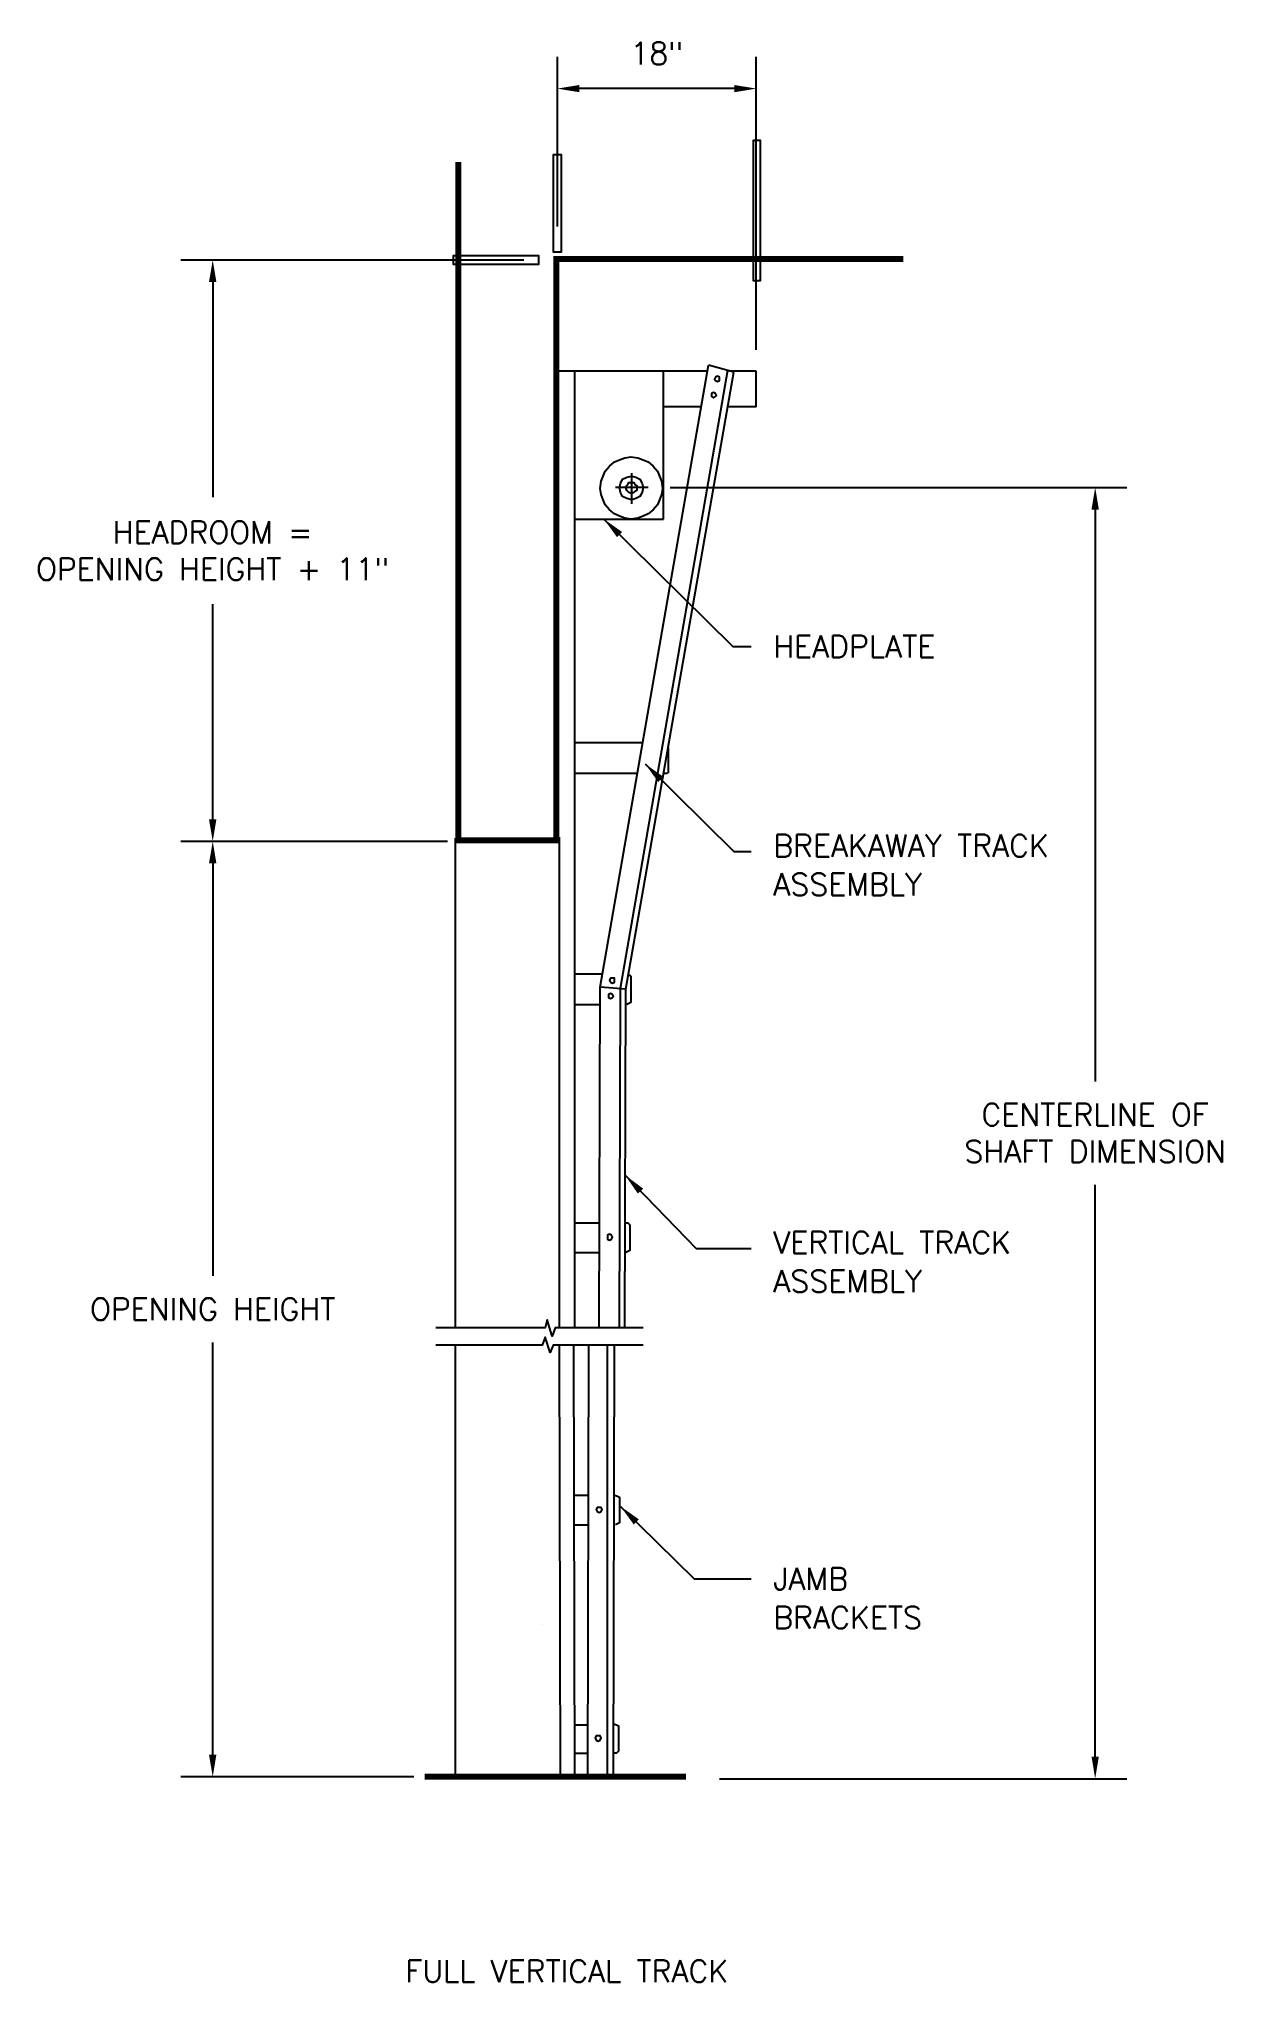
# Model space of a CAD drawing. Extents: x 2 to 109, y 4 to 180.
import ezdxf

# ---------------------------------------------------------------- set-up
doc = ezdxf.new("R2010")
doc.units = 0
doc.header["$MEASUREMENT"] = 0
doc.layers.get('0').update_dxf_attribs({"linetype": 'CONTINUOUS'})
doc.layers.get('DEFPOINTS').update_dxf_attribs({"linetype": 'CONTINUOUS'})
for name, color, linetype in [('R-ANNO-DIMS', 3, 'CONTINUOUS'), ('R-ANNO-TEXT', 6, 'CONTINUOUS'), ('R-SWTS-DET1', 1, 'CONTINUOUS'), ('R-SWTS-DET3', 5, 'CONTINUOUS')]:
    doc.layers.add(name, color=color, linetype=linetype)
doc.styles.add('SWTSTEXT', font='romans.shx')
doc.dimstyles.new('SWTSARCH', dxfattribs={"dimtxt": 0.125, "dimasz": 0.125, "dimexe": 0.179688, "dimexo": 0.0625, "dimgap": 0.125, "dimtad": 1, "dimtih": 1, "dimtoh": 1, "dimdec": 4, "dimzin": 3, "dimdsep": 46, "dimlunit": 4, "dimtxsty": 'SWTSTEXT', "dimblk2": 'OBLIQUE', "dimcen": 0.1875, "dimdle": 0.179688, "dimclrd": 256, "dimclre": 256, "dimclrt": 256, "dimadec": 0, "dimazin": 0, "dimtfac": 1, "dimtdec": 4, "dimtofl": 0, "dimtmove": 2, "dimatfit": 3, "dimfxl": 0, "dimfrac": 2, "dimtolj": 1, "dimtzin": 3, "dimarcsym": 0})

# ---------------------------------------------------------------- blocks, each defined once
blk = doc.blocks.new('_OBLIQUE')
at = {"color": 0, "linetype": 'ByBlock'}
blk.add_line((-0.5, -0.5), (0.5, 0.5), dxfattribs=at)
blk = doc.blocks.new('*D4')
at = {"layer": 'DEFPOINTS', "color": 0}
for p in [(40.38, 107.24), (18.15, 22.59), (37.33, 22.59)]:
    blk.add_point(p, dxfattribs=at)
at = {"layer": 'R-ANNO-DIMS', "lineweight": -2}
for p, q in [((39.38, 107.24), (15.27, 107.24)), ((18.15, 105.24), (18.15, 67.92)), ((18.15, 24.59), (18.15, 61.9)), ((36.33, 22.59), (15.27, 22.59))]:
    blk.add_line(p, q, dxfattribs=at)
at = {"layer": 'R-ANNO-DIMS'}
for points in [[(17.81, 105.24), (18.48, 105.24), (18.15, 107.24)], [(17.81, 24.59), (18.48, 24.59), (18.15, 22.59)]]:
    blk.add_solid(points, dxfattribs=at)
at = {"layer": 'R-ANNO-DIMS', "insert": (18.15, 64.91), "char_height": 2, "attachment_point": 5, "style": 'SWTSTEXT'}
blk.add_mtext('\\A1;{\\fRomanS|b0|i0|c204|p2;OPENING HEIGHT}', dxfattribs=at)
blk = doc.blocks.new('*D3')
at = {"layer": 'DEFPOINTS', "color": 0}
for p in [(47.3, 159.85), (18.15, 107.24), (40.38, 107.24)]:
    blk.add_point(p, dxfattribs=at)
at = {"layer": 'R-ANNO-DIMS', "lineweight": -2}
for p, q in [((46.3, 159.85), (15.27, 159.85)), ((18.15, 157.85), (18.15, 138.4)), ((18.15, 109.24), (18.15, 128.69)), ((39.38, 107.24), (15.27, 107.24))]:
    blk.add_line(p, q, dxfattribs=at)
at = {"layer": 'R-ANNO-DIMS'}
for points in [[(17.81, 157.85), (18.48, 157.85), (18.15, 159.85)], [(17.81, 109.24), (18.48, 109.24), (18.15, 107.24)]]:
    blk.add_solid(points, dxfattribs=at)
at = {"layer": 'R-ANNO-DIMS', "insert": (18.15, 133.54), "char_height": 2, "attachment_point": 5, "style": 'SWTSTEXT'}
blk.add_mtext('\\A1;HEADROOM =\\POPENING HEIGHT + 11"', dxfattribs=at)
blk = doc.blocks.new('*D2')
at = {"layer": 'DEFPOINTS', "color": 0}
for p in [(58.54, 139.27), (97.99, 139.27), (62.99, 22.41)]:
    blk.add_point(p, dxfattribs=at)
at = {"layer": 'R-ANNO-DIMS', "lineweight": -2}
for p, q in [((59.54, 139.27), (100.86, 139.27)), ((97.99, 137.27), (97.99, 85.5)), ((97.99, 24.41), (97.99, 76.17)), ((63.99, 22.41), (100.86, 22.41))]:
    blk.add_line(p, q, dxfattribs=at)
at = {"layer": 'R-ANNO-DIMS'}
for points in [[(97.66, 137.27), (98.32, 137.27), (97.99, 139.27)], [(97.66, 24.41), (98.32, 24.41), (97.99, 22.41)]]:
    blk.add_solid(points, dxfattribs=at)
at = {"layer": 'R-ANNO-DIMS', "insert": (97.99, 80.84), "char_height": 2, "attachment_point": 5, "style": 'SWTSTEXT'}
blk.add_mtext('\\A1;CENTERLINE OF\\PSHAFT DIMENSION', dxfattribs=at)
blk = doc.blocks.new('*D1')
at = {"layer": 'DEFPOINTS', "color": 0}
for p in [(49.33, 175.36), (49.33, 161.88), (67.33, 150.71)]:
    blk.add_point(p, dxfattribs=at)
at = {"layer": 'R-ANNO-DIMS', "lineweight": -2}
for p, q in [((49.33, 162.88), (49.33, 178.23)), ((67.33, 151.71), (67.33, 178.23)), ((65.33, 175.36), (51.33, 175.36))]:
    blk.add_line(p, q, dxfattribs=at)
at = {"layer": 'R-ANNO-DIMS'}
for points in [[(51.33, 175.69), (51.33, 175.03), (49.33, 175.36)], [(65.33, 175.69), (65.33, 175.03), (67.33, 175.36)]]:
    blk.add_solid(points, dxfattribs=at)
at = {"layer": 'R-ANNO-DIMS', "insert": (58.33, 178.55), "char_height": 2, "attachment_point": 5, "style": 'SWTSTEXT'}
blk.add_mtext('\\A1;18"', dxfattribs=at)

msp = doc.modelspace()

# ---------------------------------------------------------------- linework, layer by layer
at = {"layer": 'R-SWTS-DET1'}
for points in [[(67.69877, 158.00534), (67.69877, 170.65149), (67.05261, 170.65149), (67.05261, 158.00534), (67.69877, 158.00534), (67.69877, 158.00534)], [(49.69877, 160.58996), (49.69877, 169.35919), (48.96031, 169.35919), (48.96031, 160.58996), (49.69877, 160.58996), (49.69877, 160.58996)], [(39.91415, 159.48226), (47.668, 159.48226), (47.668, 160.22072), (39.91415, 160.22072), (39.91415, 159.48226), (39.91415, 159.48226)], [(49.42184, 128.28226), (49.42184, 149.97457)], [(49.60646, 149.78996), (49.42184, 149.78996)], [(62.80646, 149.78996), (49.42184, 149.78996)], [(50.89877, 63.20534), (50.89877, 149.88226)], [(53.20646, 94.03611), (62.99108, 150.3438)], [(55.05261, 93.9438), (64.74492, 149.88226)], [(55.51415, 93.85149), (65.29877, 149.69765)], [(58.92954, 136.40534), (58.92954, 149.78996)], [(65.29877, 149.69765), (62.99108, 150.3438)], [(64.65261, 149.78996), (64.65261, 149.78996)], [(67.32954, 149.78996), (64.83723, 149.78996)], [(67.32954, 146.55919), (67.32954, 149.78996)], [(63.45261, 147.38996), (63.45261, 147.38996), (63.63723, 147.48226), (63.72954, 147.57457), (63.72954, 147.57457), (63.63723, 147.75919), (63.45261, 147.85149), (63.45261, 147.85149), (63.268, 147.75919), (63.268, 147.57457), (63.268, 147.57457), (63.268, 147.48226), (63.45261, 147.38996), (63.45261, 147.38996), (63.45261, 147.38996)], [(63.82184, 148.86688), (63.82184, 148.86688), (64.00646, 148.95919), (64.00646, 149.05149), (64.00646, 149.05149), (64.00646, 149.23611), (63.82184, 149.32842), (63.82184, 149.32842), (63.63723, 149.23611), (63.54492, 149.05149), (63.54492, 149.05149), (63.63723, 148.95919), (63.82184, 148.86688), (63.82184, 148.86688), (63.82184, 148.86688)], [(62.25261, 146.55919), (58.92954, 146.55919)], [(67.32954, 146.55919), (64.74492, 146.55919)], [(53.20646, 139.17457), (53.20646, 139.17457), (53.29877, 139.82072), (53.48338, 140.28226), (53.668, 140.7438), (54.03723, 141.20534), (54.49877, 141.57457), (54.96031, 141.75919), (55.42184, 141.9438), (55.97569, 142.03611), (55.97569, 142.03611), (56.62184, 141.9438), (57.08338, 141.75919), (57.54492, 141.57457), (58.00646, 141.20534), (58.37569, 140.7438), (58.56031, 140.28226), (58.74492, 139.82072), (58.83723, 139.17457), (58.83723, 139.17457), (58.74492, 138.62072), (58.56031, 138.15919), (58.37569, 137.69765), (58.00646, 137.23611), (57.54492, 136.86688), (57.08338, 136.68226), (56.62184, 136.49765), (55.97569, 136.40534), (55.97569, 136.40534), (55.42184, 136.49765), (54.96031, 136.68226), (54.49877, 136.86688), (54.03723, 137.23611), (53.668, 137.69765), (53.48338, 138.15919), (53.29877, 138.62072), (53.20646, 139.17457), (53.20646, 139.17457), (53.20646, 139.17457)], [(54.96031, 139.26688), (54.96031, 139.26688), (55.05261, 139.63611), (55.23723, 140.00534), (55.60646, 140.18996), (56.068, 140.28226), (56.068, 140.28226), (56.43723, 140.18996), (56.80646, 140.00534), (56.99108, 139.63611), (57.08338, 139.26688), (57.08338, 139.26688), (56.99108, 138.80534), (56.80646, 138.43611), (56.43723, 138.25149), (56.068, 138.15919), (56.068, 138.15919), (55.60646, 138.25149), (55.23723, 138.43611), (55.05261, 138.80534), (54.96031, 139.26688), (54.96031, 139.26688), (54.96031, 139.26688)], [(54.96031, 139.26688), (54.96031, 139.26688), (55.05261, 139.63611), (55.23723, 140.00534), (55.60646, 140.18996), (56.068, 140.28226), (56.068, 140.28226), (56.43723, 140.18996), (56.80646, 140.00534), (56.99108, 139.63611), (57.08338, 139.26688), (57.08338, 139.26688), (56.99108, 138.80534), (56.80646, 138.43611), (56.43723, 138.25149), (56.068, 138.15919), (56.068, 138.15919), (55.60646, 138.25149), (55.23723, 138.43611), (55.05261, 138.80534), (54.96031, 139.26688), (54.96031, 139.26688), (54.96031, 139.26688)], [(55.51415, 139.26688), (55.51415, 139.26688), (55.60646, 139.45149), (55.69877, 139.5438), (55.79108, 139.72842), (56.068, 139.72842), (56.068, 139.72842), (56.25261, 139.72842), (56.34492, 139.5438), (56.52954, 139.45149), (56.52954, 139.26688), (56.52954, 139.26688), (56.52954, 138.98996), (56.34492, 138.89765), (56.25261, 138.80534), (56.068, 138.71303), (56.068, 138.71303), (55.79108, 138.80534), (55.69877, 138.89765), (55.60646, 138.98996), (55.51415, 139.26688), (55.51415, 139.26688), (55.51415, 139.26688)], [(55.51415, 139.26688), (55.51415, 139.26688), (55.60646, 139.45149), (55.69877, 139.5438), (55.79108, 139.72842), (56.068, 139.72842), (56.068, 139.72842), (56.25261, 139.72842), (56.34492, 139.5438), (56.52954, 139.45149), (56.52954, 139.26688), (56.52954, 139.26688), (56.52954, 138.98996), (56.34492, 138.89765), (56.25261, 138.80534), (56.068, 138.71303), (56.068, 138.71303), (55.79108, 138.80534), (55.69877, 138.89765), (55.60646, 138.98996), (55.51415, 139.26688), (55.51415, 139.26688), (55.51415, 139.26688)], [(55.97569, 139.17457), (55.97569, 139.17457)], [(56.068, 139.26688), (56.068, 139.26688)], [(56.068, 139.26688), (56.068, 139.26688)], [(56.068, 139.26688), (56.068, 139.26688)], [(56.068, 139.26688), (56.068, 139.26688)], [(50.89877, 136.40534), (58.92954, 136.40534)], [(50.89877, 116.18996), (56.99108, 116.18996)], [(59.39108, 113.42072), (59.39108, 115.72842)], [(50.89877, 113.42072), (56.62184, 113.42072)], [(59.02184, 113.42072), (59.29877, 113.42072)], [(40.09877, 63.20534), (40.09877, 107.51303)], [(49.51415, 63.20534), (49.51415, 107.60534)], [(50.89877, 95.23611), (53.39108, 95.23611)], [(55.79108, 95.1438), (55.79108, 95.1438), (55.88338, 95.1438), (55.97569, 95.05149), (55.97569, 92.65149), (55.97569, 92.65149), (55.79108, 92.55919), (55.60646, 92.46688)], [(53.11415, 63.20534), (53.20646, 94.03611)], [(55.51415, 93.85149), (53.20646, 94.03611)], [(54.12954, 93.02072), (54.12954, 93.02072), (54.31415, 93.11303), (54.40646, 93.20534), (54.40646, 93.20534), (54.31415, 93.38996), (54.12954, 93.48226), (54.12954, 93.48226), (53.94492, 93.38996), (53.94492, 93.20534), (53.94492, 93.20534), (53.94492, 93.11303), (54.12954, 93.02072), (54.12954, 93.02072), (54.12954, 93.02072)], [(54.31415, 94.40534), (54.31415, 94.40534), (54.49877, 94.49765), (54.49877, 94.68226), (54.49877, 94.68226), (54.49877, 94.86688), (54.31415, 94.86688), (54.31415, 94.86688), (54.12954, 94.86688), (54.03723, 94.68226), (54.03723, 94.68226), (54.12954, 94.49765), (54.31415, 94.40534), (54.31415, 94.40534), (54.31415, 94.40534)], [(54.96031, 93.9438), (54.96031, 93.9438)], [(54.96031, 63.20534), (55.05261, 93.85149)], [(55.42184, 63.20534), (55.51415, 93.85149)], [(50.89877, 92.46688), (53.20646, 92.46688)], [(50.89877, 72.71303), (53.11415, 72.71303)], [(55.51415, 72.71303), (55.51415, 72.71303), (55.69877, 72.71303), (55.88338, 72.52842), (55.88338, 70.22072), (55.88338, 70.22072), (55.69877, 70.12842), (55.51415, 70.03611)], [(54.03723, 71.1438), (54.03723, 71.1438), (54.22184, 71.23611), (54.31415, 71.42072), (54.31415, 71.42072), (54.22184, 71.60534), (54.03723, 71.69765), (54.03723, 71.69765), (53.85261, 71.60534), (53.85261, 71.42072), (53.85261, 71.42072), (53.85261, 71.23611), (54.03723, 71.1438), (54.03723, 71.1438), (54.03723, 71.1438)], [(50.89877, 70.03611), (53.11415, 70.03611)], [(40.09877, 22.68226), (40.09877, 61.63611)], [(49.60646, 22.58996), (49.51415, 61.63611)], [(50.89877, 22.58996), (50.80646, 61.63611)], [(52.09877, 22.68226), (52.19108, 61.63611)], [(53.85261, 22.68226), (53.85261, 61.63611)], [(53.85261, 22.68226), (53.85261, 61.63611)], [(54.40646, 22.68226), (54.49877, 61.63611)], [(50.89877, 48.06688), (52.09877, 48.06688)], [(54.49877, 48.06688), (54.49877, 48.06688), (54.77569, 47.97457), (54.96031, 47.88226), (54.96031, 45.57457), (54.96031, 45.57457), (54.77569, 45.48226), (54.59108, 45.38996)], [(53.11415, 46.49765), (53.11415, 46.49765), (53.29877, 46.58996), (53.39108, 46.77457), (53.39108, 46.77457), (53.29877, 46.95919), (53.11415, 46.95919), (53.11415, 46.95919), (52.92954, 46.95919), (52.83723, 46.77457), (52.83723, 46.77457), (52.92954, 46.58996), (53.11415, 46.49765), (53.11415, 46.49765), (53.11415, 46.49765)], [(50.89877, 45.38996), (52.09877, 45.38996)], [(47.94492, 36.3438), (47.94492, 36.3438)], [(50.89877, 27.29765), (52.09877, 27.29765)], [(54.40646, 27.38996), (54.40646, 27.38996), (54.68338, 27.29765), (54.868, 27.20534), (54.868, 24.89765), (54.868, 24.89765), (54.68338, 24.71303), (54.49877, 24.71303)], [(50.89877, 24.71303), (52.09877, 24.71303)], [(53.02184, 25.82072), (53.02184, 25.82072), (53.20646, 25.91303), (53.29877, 26.09765), (53.29877, 26.09765), (53.20646, 26.28226), (53.02184, 26.28226), (53.02184, 26.28226), (52.83723, 26.28226), (52.74492, 26.09765), (52.74492, 26.09765), (52.83723, 25.91303), (53.02184, 25.82072), (53.02184, 25.82072), (53.02184, 25.82072)]]:
    msp.add_lwpolyline(points, dxfattribs=at)
at = {"layer": 'R-SWTS-DET1', "const_width": 0.55385}
msp.add_lwpolyline([(80.62184, 159.9438), (49.23723, 159.9438), (49.23723, 107.32842), (40.37569, 107.32842), (40.37569, 168.71303)], dxfattribs=at)
at = {"layer": 'R-SWTS-DET3'}
for points in [[(57.54492, 139.26688), (54.59108, 139.26688)], [(56.068, 137.78996), (56.068, 140.55919)], [(57.08338, 63.20534), (49.14492, 63.20534), (48.868, 62.46688), (48.40646, 63.9438), (48.22184, 63.20534), (38.34492, 63.20534)], [(57.08338, 61.63611), (48.96031, 61.63611), (48.68338, 60.98996), (48.22184, 62.37457), (47.94492, 61.63611), (38.34492, 61.63611)], [(47.76031, 61.63611), (47.76031, 61.63611)], [(47.94492, 63.20534), (47.94492, 63.20534)], [(49.14492, 61.63611), (49.14492, 61.63611)], [(49.32954, 63.20534), (49.32954, 63.20534)], [(49.42184, 22.58996), (50.89877, 22.58996)], [(52.09877, 22.68226), (54.40646, 22.68226)]]:
    msp.add_lwpolyline(points, dxfattribs=at)
at = {"layer": 'R-SWTS-DET3', "const_width": 0.55385}
msp.add_lwpolyline([(37.32954, 22.58996), (60.96031, 22.58996)], dxfattribs=at)

# ---------------------------------------------------------------- texts
at = {"layer": 'R-ANNO-TEXT', "style": 'SWTSTEXT'}
for s, p in [('HEADPLATE', (68.868, 123.86688)), ('BREAKAWAY TRACK', (68.868, 105.84615)), ('ASSEMBLY', (68.868, 102.34615)), ('VERTICAL TRACK', (68.868, 69.93846)), ('ASSEMBLY', (68.868, 66.43846)), ('JAMB', (68.868, 39.49765)), ('BRACKETS', (68.868, 35.99765)), ('FULL VERTICAL TRACK', (35.57106, 4.00172))]:
    msp.add_text(s, height=2, dxfattribs=at).set_placement(p)

# ---------------------------------------------------------------- dimensions: what is measured, and where the dimension line sits
at = {"layer": 'R-ANNO-DIMS'}
dim = msp.add_linear_dim(base=(49.32954, 175.35919), p1=(67.32954, 150.71303), p2=(49.32954, 161.88226), text='18"', dimstyle='SWTSARCH', override={"dimscale": 16}, dxfattribs=at)
dim.commit()
dim.dimension.update_dxf_attribs({"geometry": '*D1', "text_midpoint": (58.32954, 178.54966)})
for base, p1, p2, text, picture, middle in [((18.14763, 107.23611), (47.29877, 159.85149), (40.37569, 107.23611), 'HEADROOM =\\POPENING HEIGHT + 11"', '*D3', (18.14763, 133.5438)), ((97.98915, 139.26688), (62.99108, 22.40534), (58.53531, 139.26688), 'CENTERLINE OF\\PSHAFT DIMENSION', '*D2', (97.98915, 80.83611)), ((18.14763, 22.58996), (40.37569, 107.23611), (37.32954, 22.58996), '{\\fRomanS|b0|i0|c204|p2;OPENING HEIGHT}', '*D4', (18.14763, 64.91303))]:
    dim = msp.add_linear_dim(base=base, p1=p1, p2=p2, angle=90, text=text, dimstyle='SWTSARCH', override={"dimscale": 16}, dxfattribs=at)
    dim.commit()
    dim.dimension.update_dxf_attribs({"geometry": picture, "text_midpoint": middle})

# ---------------------------------------------------------------- leaders
at = {"layer": 'R-ANNO-TEXT'}
for points in [[(53.53531, 136.40534), (65.20646, 124.86688), (66.868, 124.86688)], [(57.268, 114.25149), (65.29877, 106.31303), (66.868, 106.31303)], [(55.46346, 77.02158), (61.88338, 70.40534), (66.868, 70.40534)], [(55.05261, 47.05149), (61.69877, 40.49765), (66.868, 40.49765)]]:
    msp.add_leader(points, dimstyle='SWTSARCH', override={"dimscale": 16}, dxfattribs=at)

doc.saveas('drawing.dxf')
